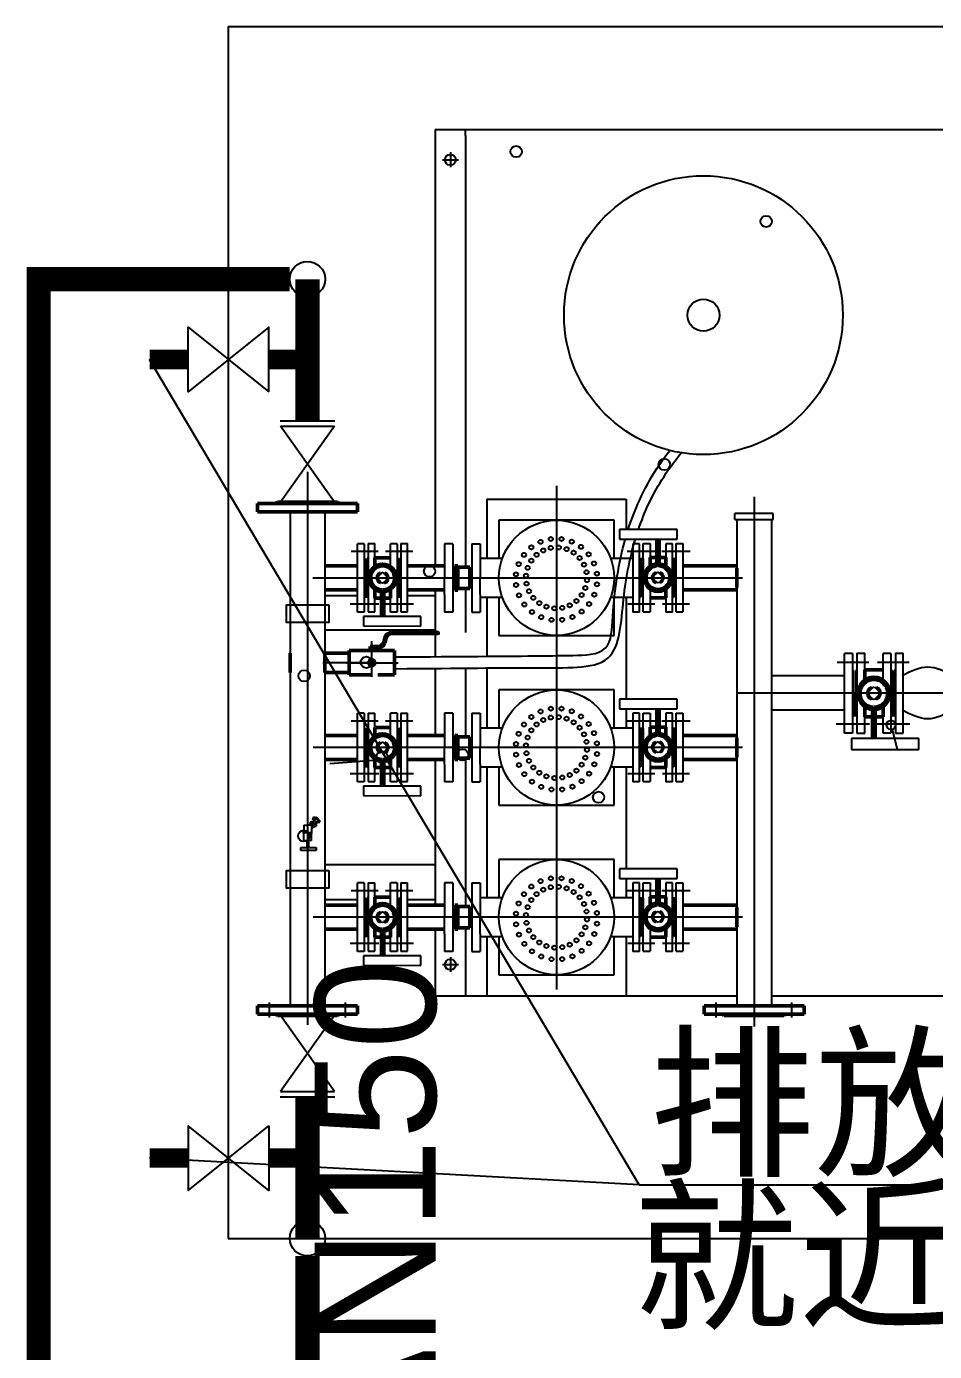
# Model space of a CAD drawing. Header units: millimetres. Extents: x 10779125 to 11142123, y -372083 to -144871.
# Drawn here: x 10968183 to 10970430, y -283609 to -280329 of the extents above; entities that cross this region are included whole.
import ezdxf

# ---------------------------------------------------------------- set-up
doc = ezdxf.new("R2010")
doc.units = ezdxf.units.MM
doc.header["$LTSCALE"] = 1000
doc.header["$MEASUREMENT"] = 0
for name, pattern in [('AM_ISO08W050', [18, 12, -1.5, 3, -1.5]), ('AM_ISO08W050x2', [9, 6, -0.75, 1.5, -0.75]), ('CENTER', [2.9, 2.5, -0.2, 0, -0.2]), ('DASHED', [0.35, 0.25, -0.1]), ('GEN7A', [7.5, 5, -1.25, 0, -1.25])]:
    doc.linetypes.add(name, pattern=pattern)
doc.layers.get('0').update_dxf_attribs({"color": 255, "linetype": 'CONTINUOUS'})
for name, color, linetype in [('-标高', 4, 'CONTINUOUS'), ('5', 1, 'CONTINUOUS'), ('7A', 4, 'GEN7A'), ('center', 1, 'CENTER'), ('RAHM3', 2, 'CONTINUOUS'), ('W_DIM', 4, 'CONTINUOUS')]:
    doc.layers.add(name, color=color, linetype=linetype)
for name, color, linetype, lineweight in [('AM_0', 7, 'CONTINUOUS', 50), ('AM_4', 3, 'CONTINUOUS', 25), ('AM_5', 3, 'CONTINUOUS', 25), ('AM_7', 4, 'AM_ISO08W050', 25)]:
    doc.layers.add(name, color=color, linetype=linetype, lineweight=lineweight)
doc.styles.add('C3', font='txt_____.ttf', dxfattribs={"width": 0.75, "bigfont": 'HZTXT'})
doc.styles.get("Standard").update_dxf_attribs({"font": 'symbol.ttf'})

# ---------------------------------------------------------------- blocks, each defined once
blk = doc.blocks.new('sdg')
for p, q in [((588866.8, 265292.1), (588866.8, 268292.1)), ((591866.8, 265292.1), (591866.8, 268292.1)), ((589121.8, 266306.9), (589121.8, 268204.4)), ((591266.8, 266636.1), (591266.8, 268204.4)), ((590656.8, 267000.6), (590629.1, 267000.6)), ((590629.1, 267000.6), (590629.1, 266834.4)), ((590656.8, 266834.4), (590656.8, 267000.6)), ((590615.8, 266962.3), (590417.8, 266962.3)), ((590417.8, 266942.9), (590417.8, 266962.3)), ((590417.8, 266942.9), (590615.8, 266942.9)), ((590458.7, 266942.9), (590461.4, 266940.1)), ((590461.4, 266940.1), (590572.2, 266940.1)), ((590575, 266942.9), (590572.2, 266940.1)), ((590572.2, 266934.8), (590572.2, 266940.1)), ((590615.8, 266942.9), (590615.8, 266962.3)), ((590418.6, 266932.1), (590616.6, 266932.1)), ((590418.6, 266932.1), (590418.6, 266912.7)), ((590485, 266912.7), (590418.6, 266912.7)), ((590459.5, 266932.1), (590462.2, 266934.8)), ((590462.2, 266934.8), (590568.1, 266934.8)), ((590517.6, 266934.8), (590573, 266934.8)), ((590616.6, 266912.7), (590550.3, 266912.7)), ((590575.8, 266932.1), (590573, 266934.8)), ((590616.6, 266932.1), (590616.6, 266912.7)), ((590485, 266867), (590417.8, 266867)), ((590417.8, 266847.6), (590417.8, 266867)), ((590417.8, 266847.6), (590615.8, 266847.6)), ((590458.7, 266847.6), (590461.4, 266844.8)), ((590461.4, 266844.8), (590572.2, 266844.8)), ((590485, 266867), (590462.2, 266867)), ((590485, 266867), (590462.2, 266867)), ((590485, 266867), (590467.2, 266867)), ((590485, 266867), (590467.2, 266867)), ((590485, 266867), (590467.2, 266867)), ((590550.3, 266867), (590573, 266867)), ((590550.3, 266867), (590568.1, 266867)), ((590550.3, 266867), (590573, 266867)), ((590615.8, 266867), (590550.3, 266867)), ((590575, 266847.6), (590572.2, 266844.8)), ((590572.2, 266839.6), (590572.2, 266844.8)), ((590615.8, 266847.6), (590615.8, 266867)), ((590418.6, 266836.8), (590616.6, 266836.8)), ((590418.6, 266836.8), (590418.6, 266817.4)), ((590616.6, 266817.4), (590418.6, 266817.4)), ((590459.5, 266836.8), (590462.2, 266839.6)), ((590462.2, 266839.6), (590568.1, 266839.6)), ((590474.1, 266817.4), (590474.1, 266636.1)), ((590517.6, 266839.6), (590573, 266839.6)), ((590559.6, 266817.4), (590559.6, 266636.1)), ((590575.8, 266836.8), (590573, 266839.6)), ((590616.6, 266836.8), (590616.6, 266817.4)), ((590629.1, 266834.4), (590656.8, 266834.4)), ((590087.1, 266640.9), (590072.1, 266640.9)), ((590072.1, 266640.9), (590072.1, 266545.8)), ((590087.1, 266545.8), (590087.1, 266640.9)), ((590087.1, 266636.1), (591290.9, 266636.1)), ((590087.1, 266545.8), (590072.1, 266545.8)), ((590087.1, 266550.6), (591290.9, 266550.6)), ((591266.8, 265804.4), (591266.8, 266550.6)), ((590146.4, 266417.3), (590315.9, 266417.3)), ((590146.4, 266400.7), (590146.4, 266417.3)), ((590315.9, 266400.7), (590315.9, 266417.3)), ((590566.4, 266417.3), (590735.9, 266417.3)), ((590566.4, 266400.7), (590566.4, 266417.3)), ((590735.9, 266400.7), (590735.9, 266417.3)), ((590986.4, 266417.3), (591155.9, 266417.3)), ((590986.4, 266400.7), (590986.4, 266417.3)), ((591155.9, 266400.7), (591155.9, 266417.3)), ((590135.7, 266402.8), (590112, 266402.8)), ((590112, 266402.8), (590112, 266260.6)), ((590135.7, 266260.6), (590135.7, 266402.8)), ((590315.9, 266400.7), (590146.4, 266400.7)), ((590316.6, 266391.5), (590147.1, 266391.5)), ((590147.1, 266391.5), (590147.1, 266374.9)), ((590181.3, 266400.7), (590183.7, 266398.4)), ((590182, 266391.5), (590184.4, 266393.9)), ((590231.1, 266398.4), (590183.7, 266398.4)), ((590184.4, 266398.4), (590184.4, 266393.9)), ((590279.2, 266393.9), (590184.4, 266393.9)), ((590278.5, 266398.4), (590187.9, 266398.4)), ((590280.9, 266400.7), (590278.5, 266398.4)), ((590281.6, 266391.5), (590279.2, 266393.9)), ((590316.6, 266391.5), (590316.6, 266374.9)), ((590555.7, 266402.8), (590532, 266402.8)), ((590532, 266402.8), (590532, 266260.6)), ((590555.7, 266260.6), (590555.7, 266402.8)), ((590735.9, 266400.7), (590566.4, 266400.7)), ((590736.6, 266391.5), (590567.1, 266391.5)), ((590567.1, 266391.5), (590567.1, 266374.9)), ((590601.3, 266400.7), (590603.7, 266398.4)), ((590602, 266391.5), (590604.4, 266393.9)), ((590651.1, 266398.4), (590603.7, 266398.4)), ((590604.4, 266398.4), (590604.4, 266393.9)), ((590699.2, 266393.9), (590604.4, 266393.9)), ((590698.5, 266398.4), (590607.9, 266398.4)), ((590700.9, 266400.7), (590698.5, 266398.4)), ((590701.6, 266391.5), (590699.2, 266393.9)), ((590736.6, 266391.5), (590736.6, 266374.9)), ((590975.7, 266402.8), (590952, 266402.8)), ((590952, 266402.8), (590952, 266260.6)), ((590975.7, 266260.6), (590975.7, 266402.8)), ((591155.9, 266400.7), (590986.4, 266400.7)), ((591156.6, 266391.5), (590987.1, 266391.5)), ((590987.1, 266391.5), (590987.1, 266374.9)), ((591021.3, 266400.7), (591023.7, 266398.4)), ((591022, 266391.5), (591024.4, 266393.9)), ((591071.1, 266398.4), (591023.7, 266398.4)), ((591024.4, 266398.4), (591024.4, 266393.9)), ((591119.2, 266393.9), (591024.4, 266393.9)), ((591118.5, 266398.4), (591027.9, 266398.4)), ((591120.9, 266400.7), (591118.5, 266398.4)), ((591121.6, 266391.5), (591119.2, 266393.9)), ((591156.6, 266391.5), (591156.6, 266374.9)), ((590147.1, 266374.9), (590203.2, 266374.9)), ((590203.2, 266374.9), (590183.7, 266374.9)), ((590203.2, 266374.9), (590183.7, 266374.9)), ((590203.2, 266374.9), (590187.9, 266374.9)), ((590259.1, 266374.9), (590278.5, 266374.9)), ((590259.1, 266374.9), (590274.3, 266374.9)), ((590259.1, 266374.9), (590278.5, 266374.9)), ((590259.1, 266374.9), (590274.3, 266374.9)), ((590259.1, 266374.9), (590274.3, 266374.9)), ((590259.1, 266374.9), (590316.6, 266374.9)), ((590567.1, 266374.9), (590623.2, 266374.9)), ((590623.2, 266374.9), (590603.7, 266374.9)), ((590623.2, 266374.9), (590603.7, 266374.9)), ((590623.2, 266374.9), (590607.9, 266374.9)), ((590679.1, 266374.9), (590698.5, 266374.9)), ((590679.1, 266374.9), (590694.3, 266374.9)), ((590679.1, 266374.9), (590698.5, 266374.9)), ((590679.1, 266374.9), (590694.3, 266374.9)), ((590679.1, 266374.9), (590694.3, 266374.9)), ((590679.1, 266374.9), (590736.6, 266374.9)), ((590987.1, 266374.9), (591043.2, 266374.9)), ((591043.2, 266374.9), (591023.7, 266374.9)), ((591043.2, 266374.9), (591023.7, 266374.9)), ((591043.2, 266374.9), (591027.9, 266374.9)), ((591099.1, 266374.9), (591118.5, 266374.9)), ((591099.1, 266374.9), (591114.3, 266374.9)), ((591099.1, 266374.9), (591118.5, 266374.9)), ((591099.1, 266374.9), (591114.3, 266374.9)), ((591099.1, 266374.9), (591114.3, 266374.9)), ((591099.1, 266374.9), (591156.6, 266374.9)), ((590146.4, 266335.8), (590203.2, 266335.8)), ((590146.4, 266319.2), (590146.4, 266335.8)), ((590315.9, 266319.2), (590146.4, 266319.2)), ((590181.3, 266319.2), (590183.7, 266316.8)), ((590231.1, 266316.8), (590183.7, 266316.8)), ((590184.4, 266316.8), (590184.4, 266312.3)), ((590278.5, 266316.8), (590187.9, 266316.8)), ((590259.1, 266335.8), (590315.9, 266335.8)), ((590280.9, 266319.2), (590278.5, 266316.8)), ((590315.9, 266319.2), (590315.9, 266335.8)), ((590566.4, 266335.8), (590623.2, 266335.8)), ((590566.4, 266319.2), (590566.4, 266335.8)), ((590735.9, 266319.2), (590566.4, 266319.2)), ((590601.3, 266319.2), (590603.7, 266316.8)), ((590651.1, 266316.8), (590603.7, 266316.8)), ((590604.4, 266316.8), (590604.4, 266312.3)), ((590698.5, 266316.8), (590607.9, 266316.8)), ((590679.1, 266335.8), (590735.9, 266335.8)), ((590700.9, 266319.2), (590698.5, 266316.8)), ((590735.9, 266319.2), (590735.9, 266335.8)), ((590986.4, 266335.8), (591043.2, 266335.8)), ((590986.4, 266319.2), (590986.4, 266335.8)), ((591155.9, 266319.2), (590986.4, 266319.2)), ((591021.3, 266319.2), (591023.7, 266316.8)), ((591071.1, 266316.8), (591023.7, 266316.8)), ((591024.4, 266316.8), (591024.4, 266312.3)), ((591118.5, 266316.8), (591027.9, 266316.8)), ((591099.1, 266335.8), (591155.9, 266335.8)), ((591120.9, 266319.2), (591118.5, 266316.8)), ((591155.9, 266319.2), (591155.9, 266335.8)), ((589121.8, 265804.4), (589121.8, 266306.9)), ((590316.6, 266309.9), (590147.1, 266309.9)), ((590147.1, 266309.9), (590147.1, 266293.4)), ((590147.1, 266293.4), (590316.6, 266293.4)), ((590182, 266309.9), (590184.4, 266312.3)), ((590279.2, 266312.3), (590184.4, 266312.3)), ((590281.6, 266309.9), (590279.2, 266312.3)), ((590316.6, 266309.9), (590316.6, 266293.4)), ((590736.6, 266309.9), (590567.1, 266309.9)), ((590567.1, 266309.9), (590567.1, 266293.4)), ((590567.1, 266293.4), (590736.6, 266293.4)), ((590602, 266309.9), (590604.4, 266312.3)), ((590699.2, 266312.3), (590604.4, 266312.3)), ((590701.6, 266309.9), (590699.2, 266312.3)), ((590736.6, 266309.9), (590736.6, 266293.4)), ((591156.6, 266309.9), (590987.1, 266309.9)), ((590987.1, 266309.9), (590987.1, 266293.4)), ((590987.1, 266293.4), (591156.6, 266293.4)), ((591022, 266309.9), (591024.4, 266312.3)), ((591119.2, 266312.3), (591024.4, 266312.3)), ((591121.6, 266309.9), (591119.2, 266312.3)), ((591156.6, 266309.9), (591156.6, 266293.4)), ((590036.8, 265932.2), (590036.8, 266276.5)), ((590036.8, 266276.5), (590112, 266276.5)), ((590112, 266260.6), (590135.7, 266260.6)), ((590279.8, 266276.5), (590532, 266276.5)), ((590532, 266260.6), (590555.7, 266260.6)), ((590555.7, 266276.5), (590603.8, 266276.5)), ((590699.8, 266276.5), (590952, 266276.5)), ((590952, 266260.6), (590975.7, 266260.6)), ((590975.7, 266276.5), (591023.8, 266276.5)), ((591119.8, 266276.5), (591266.8, 266276.5)), ((590036.8, 265932.2), (590183.8, 265932.2)), ((590279.8, 265932.2), (590426, 265932.2)), ((590454.9, 265932.2), (590603.8, 265932.2)), ((590699.8, 265932.2), (591023.8, 265932.2)), ((591119.8, 265932.2), (591266.8, 265932.2)), ((590147.1, 265894.4), (590147.1, 265915.4)), ((590147.1, 265915.4), (590190.6, 265915.4)), ((590147.1, 265894.4), (590316.6, 265894.4)), ((590190.6, 265915.4), (590231.8, 265915.4)), ((590273.1, 265915.4), (590231.8, 265915.4)), ((590273.1, 265915.4), (590316.6, 265915.4)), ((590316.6, 265894.4), (590316.6, 265915.4)), ((590567.1, 265894.4), (590567.1, 265915.4)), ((590567.1, 265915.4), (590610.6, 265915.4)), ((590567.1, 265894.4), (590736.6, 265894.4)), ((590610.6, 265915.4), (590651.8, 265915.4)), ((590693.1, 265915.4), (590651.8, 265915.4)), ((590693.1, 265915.4), (590736.6, 265915.4)), ((590736.6, 265894.4), (590736.6, 265915.4)), ((590987.1, 265915.4), (591030.6, 265915.4)), ((590987.1, 265894.4), (590987.1, 265915.4)), ((590987.1, 265894.4), (591156.6, 265894.4)), ((591030.6, 265915.4), (591071.8, 265915.4)), ((591113.1, 265915.4), (591071.8, 265915.4)), ((591113.1, 265915.4), (591156.6, 265915.4)), ((591156.6, 265894.4), (591156.6, 265915.4)), ((589136.8, 265879.4), (589121.8, 265879.4)), ((589136.8, 265879.4), (590205.6, 265879.4)), ((590258.1, 265879.4), (590366.8, 265879.4)), ((590455.5, 265879.4), (590625.6, 265879.4)), ((590678.1, 265879.4), (591045.6, 265879.4)), ((591098.1, 265879.4), (591266.8, 265879.4)), ((590147.1, 265847.9), (590147.1, 265826.9)), ((590147.1, 265847.9), (590316.6, 265847.9)), ((590147.1, 265826.9), (590190.6, 265826.9)), ((590190.6, 265826.9), (590231.8, 265826.9)), ((590273.1, 265826.9), (590231.8, 265826.9)), ((590273.1, 265826.9), (590316.6, 265826.9)), ((590316.6, 265847.9), (590316.6, 265826.9)), ((590567.1, 265847.9), (590567.1, 265826.9)), ((590567.1, 265847.9), (590736.6, 265847.9)), ((590567.1, 265826.9), (590610.6, 265826.9)), ((590610.6, 265826.9), (590651.8, 265826.9)), ((590693.1, 265826.9), (590651.8, 265826.9)), ((590693.1, 265826.9), (590736.6, 265826.9)), ((590736.6, 265847.9), (590736.6, 265826.9)), ((590987.1, 265847.9), (590987.1, 265826.9)), ((590987.1, 265847.9), (591156.6, 265847.9)), ((590987.1, 265826.9), (591030.6, 265826.9)), ((591030.6, 265826.9), (591071.8, 265826.9)), ((591113.1, 265826.9), (591071.8, 265826.9)), ((591113.1, 265826.9), (591156.6, 265826.9)), ((591156.6, 265847.9), (591156.6, 265826.9)), ((589121.8, 265804.4), (590202.3, 265804.4)), ((590261.3, 265804.4), (590366.8, 265804.4)), ((590369.8, 265804.4), (590426.8, 265804.4)), ((590455.9, 265804.4), (590622.3, 265804.4)), ((590681.3, 265804.4), (591042.3, 265804.4)), ((591101.3, 265804.4), (591266.8, 265804.4)), ((590351, 265768.8), (590327.2, 265768.8)), ((590327.2, 265768.8), (590327.2, 265626.6)), ((590350.9, 265626.6), (590351, 265768.8)), ((590771, 265768.8), (590747.2, 265768.8)), ((590747.2, 265768.8), (590747.2, 265626.6)), ((590770.9, 265626.6), (590771, 265768.8)), ((591191, 265768.8), (591167.2, 265768.8)), ((591167.2, 265768.8), (591167.2, 265626.6)), ((591190.9, 265626.6), (591191, 265768.8)), ((590315.9, 265736), (590146.4, 265736)), ((590146.4, 265719.4), (590146.4, 265736)), ((590315.9, 265719.4), (590315.9, 265736)), ((590735.9, 265736), (590566.4, 265736)), ((590566.4, 265719.4), (590566.4, 265736)), ((590735.9, 265719.4), (590735.9, 265736)), ((591155.9, 265736), (590986.4, 265736)), ((590986.4, 265719.4), (590986.4, 265736)), ((591155.9, 265719.4), (591155.9, 265736)), ((590146.4, 265719.4), (590315.9, 265719.4)), ((590147.1, 265710.2), (590316.6, 265710.2)), ((590147.1, 265710.2), (590147.1, 265693.6)), ((590203.9, 265693.6), (590147.1, 265693.6)), ((590181.3, 265719.4), (590183.7, 265717)), ((590182, 265710.2), (590184.4, 265712.5)), ((590183.7, 265717), (590278.5, 265717)), ((590184.4, 265712.5), (590275, 265712.5)), ((590231.8, 265712.5), (590279.2, 265712.5)), ((590316.6, 265693.6), (590259.8, 265693.6)), ((590280.9, 265719.4), (590278.5, 265717)), ((590278.5, 265712.5), (590278.5, 265717)), ((590281.6, 265710.2), (590279.2, 265712.5)), ((590316.6, 265710.2), (590316.6, 265693.6)), ((590566.4, 265719.4), (590735.9, 265719.4)), ((590567.1, 265710.2), (590736.6, 265710.2)), ((590567.1, 265710.2), (590567.1, 265693.6)), ((590623.9, 265693.6), (590567.1, 265693.6)), ((590601.3, 265719.4), (590603.7, 265717)), ((590602, 265710.2), (590604.4, 265712.5)), ((590603.7, 265717), (590698.5, 265717)), ((590604.4, 265712.5), (590695, 265712.5)), ((590651.8, 265712.5), (590699.2, 265712.5)), ((590736.6, 265693.6), (590679.8, 265693.6)), ((590700.9, 265719.4), (590698.5, 265717)), ((590698.5, 265712.5), (590698.5, 265717)), ((590701.6, 265710.2), (590699.2, 265712.5)), ((590736.6, 265710.2), (590736.6, 265693.6)), ((590986.4, 265719.4), (591155.9, 265719.4)), ((590987.1, 265710.2), (591156.6, 265710.2)), ((590987.1, 265710.2), (590987.1, 265693.6)), ((591043.9, 265693.6), (590987.1, 265693.6)), ((591021.3, 265719.4), (591023.7, 265717)), ((591022, 265710.2), (591024.4, 265712.5)), ((591023.7, 265717), (591118.5, 265717)), ((591024.4, 265712.5), (591115, 265712.5)), ((591071.8, 265712.5), (591119.2, 265712.5)), ((591156.6, 265693.6), (591099.8, 265693.6)), ((591120.9, 265719.4), (591118.5, 265717)), ((591118.5, 265712.5), (591118.5, 265717)), ((591121.6, 265710.2), (591119.2, 265712.5)), ((591156.6, 265710.2), (591156.6, 265693.6)), ((590203.9, 265654.5), (590146.4, 265654.5)), ((590146.4, 265637.9), (590146.4, 265654.5)), ((590146.4, 265637.9), (590315.9, 265637.9)), ((590147.1, 265628.6), (590316.6, 265628.6)), ((590147.1, 265628.6), (590147.1, 265612)), ((590181.3, 265637.9), (590183.7, 265635.5)), ((590182, 265628.6), (590184.4, 265631)), ((590183.7, 265635.5), (590278.5, 265635.5)), ((590203.9, 265654.5), (590184.4, 265654.5)), ((590203.9, 265654.5), (590184.4, 265654.5)), ((590184.4, 265631), (590275, 265631)), ((590203.9, 265654.5), (590188.6, 265654.5)), ((590203.9, 265654.5), (590188.6, 265654.5)), ((590203.9, 265654.5), (590188.6, 265654.5)), ((590231.8, 265631), (590279.2, 265631)), ((590259.8, 265654.5), (590279.2, 265654.5)), ((590259.8, 265654.5), (590275, 265654.5)), ((590259.8, 265654.5), (590279.2, 265654.5)), ((590315.9, 265654.5), (590259.8, 265654.5)), ((590280.9, 265637.9), (590278.5, 265635.5)), ((590278.5, 265631), (590278.5, 265635.5)), ((590281.6, 265628.6), (590279.2, 265631)), ((590315.9, 265637.9), (590315.9, 265654.5)), ((590316.6, 265628.6), (590316.6, 265612)), ((590623.9, 265654.5), (590566.4, 265654.5)), ((590566.4, 265637.9), (590566.4, 265654.5)), ((590566.4, 265637.9), (590735.9, 265637.9)), ((590567.1, 265628.6), (590736.6, 265628.6)), ((590567.1, 265628.6), (590567.1, 265612)), ((590601.3, 265637.9), (590603.7, 265635.5)), ((590602, 265628.6), (590604.4, 265631)), ((590603.7, 265635.5), (590698.5, 265635.5)), ((590623.9, 265654.5), (590604.4, 265654.5)), ((590623.9, 265654.5), (590604.4, 265654.5)), ((590604.4, 265631), (590695, 265631)), ((590623.9, 265654.5), (590608.6, 265654.5)), ((590623.9, 265654.5), (590608.6, 265654.5)), ((590623.9, 265654.5), (590608.6, 265654.5)), ((590651.8, 265631), (590699.2, 265631)), ((590679.8, 265654.5), (590699.2, 265654.5)), ((590679.8, 265654.5), (590695, 265654.5)), ((590679.8, 265654.5), (590699.2, 265654.5)), ((590735.9, 265654.5), (590679.8, 265654.5)), ((590700.9, 265637.9), (590698.5, 265635.5)), ((590698.5, 265631), (590698.5, 265635.5)), ((590701.6, 265628.6), (590699.2, 265631)), ((590735.9, 265637.9), (590735.9, 265654.5)), ((590736.6, 265628.6), (590736.6, 265612)), ((591043.9, 265654.5), (590986.4, 265654.5)), ((590986.4, 265637.9), (590986.4, 265654.5)), ((590986.4, 265637.9), (591155.9, 265637.9)), ((590987.1, 265628.6), (591156.6, 265628.6)), ((590987.1, 265628.6), (590987.1, 265612)), ((591021.3, 265637.9), (591023.7, 265635.5)), ((591022, 265628.6), (591024.4, 265631)), ((591023.7, 265635.5), (591118.5, 265635.5)), ((591043.9, 265654.5), (591024.4, 265654.5)), ((591043.9, 265654.5), (591024.4, 265654.5)), ((591024.4, 265631), (591115, 265631)), ((591043.9, 265654.5), (591028.6, 265654.5)), ((591043.9, 265654.5), (591028.6, 265654.5)), ((591043.9, 265654.5), (591028.6, 265654.5)), ((591071.8, 265631), (591119.2, 265631)), ((591099.8, 265654.5), (591119.2, 265654.5)), ((591099.8, 265654.5), (591115, 265654.5)), ((591099.8, 265654.5), (591119.2, 265654.5)), ((591155.9, 265654.5), (591099.8, 265654.5)), ((591120.9, 265637.9), (591118.5, 265635.5)), ((591118.5, 265631), (591118.5, 265635.5)), ((591121.6, 265628.6), (591119.2, 265631)), ((591155.9, 265637.9), (591155.9, 265654.5)), ((591156.6, 265628.6), (591156.6, 265612)), ((590316.6, 265612), (590147.1, 265612)), ((590327.2, 265626.6), (590350.9, 265626.6)), ((590736.6, 265612), (590567.1, 265612)), ((590747.2, 265626.6), (590770.9, 265626.6)), ((591156.6, 265612), (590987.1, 265612)), ((591167.2, 265626.6), (591190.9, 265626.6)), ((590417.8, 265589.5), (590417.9, 265591)), ((590417.8, 265589.5), (590441.8, 265589.5)), ((590465.8, 265589.5), (590441.8, 265589.5)), ((590465.8, 265589.5), (590463.6, 265589.5)), ((590465.8, 265589.5), (590465.8, 265591)), ((590068.3, 265531), (591290.9, 265531)), ((590068.3, 265445.5), (591290.9, 265445.5)), ((588866.8, 265292.1), (591866.8, 265292.1))]:
    blk.add_line(p, q)
at = {"color": 0}
for p, q in [((590183.8, 266293.4), (590183.8, 266238.5)), ((590279.8, 266238.5), (590279.8, 266293.4)), ((590603.8, 266293.4), (590603.8, 266238.5)), ((590699.8, 266238.5), (590699.8, 266293.4)), ((591023.8, 266293.4), (591023.8, 266238.5)), ((591119.8, 266238.5), (591119.8, 266293.4)), ((590089.3, 266246.9), (590089.3, 265961.9)), ((590183.8, 266246.9), (590089.3, 266246.9)), ((590374.3, 266246.9), (590279.8, 266246.9)), ((590374.3, 265961.9), (590374.3, 266246.9)), ((590509.3, 266246.9), (590509.3, 265961.9)), ((590603.8, 266246.9), (590509.3, 266246.9)), ((590794.3, 266246.9), (590699.8, 266246.9)), ((590794.3, 265961.9), (590794.3, 266246.9)), ((591023.8, 266246.9), (590929.3, 266246.9)), ((590929.3, 266246.9), (590929.3, 265961.9)), ((591214.3, 266246.9), (591119.8, 266246.9)), ((591214.3, 265961.9), (591214.3, 266246.9)), ((590089.3, 265961.9), (590183.8, 265961.9)), ((590183.8, 265970.2), (590183.8, 265915.4)), ((590279.8, 265915.4), (590279.8, 265970.2)), ((590279.8, 265961.9), (590374.3, 265961.9)), ((590509.3, 265961.9), (590603.8, 265961.9)), ((590603.8, 265970.2), (590603.8, 265915.4)), ((590699.8, 265915.4), (590699.8, 265970.2)), ((590699.8, 265961.9), (590794.3, 265961.9)), ((590929.3, 265961.9), (591023.8, 265961.9)), ((591023.8, 265970.2), (591023.8, 265915.4)), ((591119.8, 265915.4), (591119.8, 265970.2)), ((591119.8, 265961.9), (591214.3, 265961.9))]:
    blk.add_line(p, q, dxfattribs=at)
at = {"color": 2}
for p, q in [((590275.8, 265736), (590275.8, 265804.4)), ((590361.3, 265804.4), (590361.3, 265531)), ((590942.4, 265804.4), (590942.4, 265531)), ((591027.8, 265736), (591027.8, 265804.4)), ((590275.8, 265531), (590275.8, 265612)), ((591027.8, 265531), (591027.8, 265612))]:
    blk.add_line(p, q, dxfattribs=at)
for points in [[(590298.5, 265540.6), (590342.2, 265540.6), (590342.2, 265436), (590298.5, 265436)], [(590956.4, 265540.6), (591000.1, 265540.6), (591000.1, 265436), (590956.4, 265436)]]:
    blk.add_lwpolyline(points, close=True)
for centre, radius in [((590517.6, 266889.8), 15.3), ((589581.4, 266467.9), 345), ((589581.4, 266467.9), 39.6), ((590231.1, 266355.3), 13.1), ((590651.1, 266355.3), 13.1), ((591071.1, 266355.3), 13.1), ((589196.8, 265841.9), 13.5), ((591189, 265841.9), 13.5), ((590231.8, 265674), 13.1), ((590651.8, 265674), 13.1), ((591071.8, 265674), 13.1)]:
    blk.add_circle(centre, radius)
at = {"color": 0}
for centre in [(590231.8, 266104.4), (590651.8, 266104.4), (591071.8, 266104.4)]:
    blk.add_circle(centre, 142.5, dxfattribs=at)
for points in [[(590474.1, 267085.9), (590452.8, 267023), (590474.1, 266960.1)], [(590559.6, 267085.9), (590580.8, 267023), (590559.6, 266960.1)]]:
    blk.add_spline(points, degree=3)
for points, knots in [([(590112, 266281.7), (590053.9, 266300.3), (589987.8, 266332), (589927.7, 266375.8), (589916.2, 266384.7)], [484.842912, 484.842912, 484.842912, 484.842912, 608.200551, 638.057586, 638.057586, 638.057586, 638.057586]), ([(590112, 266307.1), (590068.2, 266322), (590003.2, 266352.5), (589943.7, 266395.5), (589922, 266413)], [509.535339, 509.535339, 509.535339, 509.535339, 603.944368, 660.753789, 660.753789, 660.753789, 660.753789]), ([(590456.7, 265703.5), (590455.4, 265876.5), (590453.7, 265996.4), (590455, 266137.6), (590444.5, 266260), (590287.7, 266265.8), (590184.5, 266285), (590135.7, 266299.6)], [0, 0, 0, 0, 173.823008, 237.397844, 292.049774, 390.238826, 492.714438, 492.714438, 492.714438, 492.714438]), ([(590427.3, 265703.5), (590426.5, 265877.1), (590425.5, 265997.9), (590424, 266135.8), (590421.9, 266240.6), (590286.3, 266243.7), (590194.5, 266258), (590135.7, 266274.6)], [0, 0, 0, 0, 173.823008, 237.397844, 292.049774, 345.85924, 468.232101, 468.232101, 468.232101, 468.232101])]:
    blk.add_open_spline(points, degree=3, knots=knots)
at = {"layer": '5', "color": 0, "linetype": 'DASHED', "ltscale": 5}
for p, q in [((590833.8, 265519.4), (590823, 265504)), ((590828.6, 265500.1), (590823, 265504)), ((590829.4, 265516.3), (590824.4, 265509.2)), ((590825.3, 265507.4), (590824.4, 265509.2)), ((590831.8, 265504.7), (590826.2, 265508.6)), ((590839.4, 265515.5), (590828.6, 265500.1)), ((590831.4, 265516.1), (590829.4, 265516.3)), ((590830.6, 265514.9), (590830.6, 265514.8)), ((590830.6, 265514.9), (590836.2, 265510.9)), ((590836.2, 265501.5), (590831.8, 265504.7)), ((590836.5, 265501.8), (590832, 265505)), ((590843.2, 265511.4), (590833.7, 265497.9)), ((590839.3, 265494), (590833.7, 265497.9)), ((590833.8, 265519.4), (590839.4, 265515.5)), ((590835.9, 265510.6), (590840.4, 265507.5)), ((590836.2, 265510.9), (590840.6, 265507.8)), ((590842.5, 265498.6), (590836.9, 265502.5)), ((590848.7, 265507.5), (590839.3, 265494)), ((590840, 265506.9), (590845.6, 265503)), ((590844, 265496.1), (590841.8, 265497.6)), ((590843.2, 265511.4), (590848.7, 265507.5)), ((590844, 265497.9), (590844, 265488.5)), ((590844, 265497.9), (590862.8, 265497.9)), ((590846.2, 265503.9), (590854.7, 265497.9)), ((590881.7, 265497.9), (590862.8, 265497.9)), ((590881.7, 265497.9), (590881.7, 265488.5)), ((590899.3, 265509.9), (590907, 265509.9)), ((590899.3, 265490.7), (590899.3, 265509.9)), ((590907, 265509.9), (590907, 265471.5)), ((590844, 265479.1), (590844, 265488.5)), ((590844, 265479.1), (590862.8, 265479.1)), ((590881.7, 265479.1), (590862.8, 265479.1)), ((590881.7, 265490.7), (590899.3, 265490.7)), ((590881.7, 265479.1), (590881.7, 265488.5)), ((590899.3, 265486.9), (590881.7, 265486.9)), ((590899.3, 265490.7), (590899.3, 265486.9)), ((590899.3, 265490.7), (590899.3, 265490.7)), ((590899.3, 265471.5), (590899.3, 265486.9)), ((590907, 265471.5), (590899.3, 265471.5))]:
    blk.add_line(p, q, dxfattribs=at)
at = {"layer": '7A', "ltscale": 2}
blk.add_line((590441.8, 265635.4), (590441.8, 265525.8), dxfattribs=at)
at = {"layer": '7A', "ltscale": 3}
blk.add_line((590863.3, 265500.5), (590863.3, 265476.1), dxfattribs=at)
at = {"layer": 'AM_0'}
for p, q in [((590459.4, 266912.7), (590459.4, 266895.9)), ((590572.2, 266934.8), (590517.6, 266934.8)), ((590530.8, 266921.7), (590532.9, 266926.7)), ((590535.7, 266919.3), (590538.5, 266923.8)), ((590540.1, 266916.1), (590543.5, 266920.1)), ((590543.9, 266912.3), (590547.9, 266915.7)), ((590551.5, 266910.9), (590546.9, 266908.1)), ((590575.8, 266912.7), (590550.3, 266912.7)), ((590575.8, 266912.7), (590575.8, 266893.3)), ((590459.4, 266895.9), (590459.4, 266867)), ((590549.5, 266903.1), (590554.4, 266905.1)), ((590551.2, 266897.9), (590556.4, 266899.1)), ((590551.2, 266881.8), (590556.4, 266880.5)), ((590552.1, 266892.6), (590557.4, 266893)), ((590552.1, 266887.1), (590557.4, 266886.7)), ((590555.3, 266889.8), (590555.3, 266891.7)), ((590629.1, 266893.3), (590557.3, 266893.3)), ((590629.1, 266886.4), (590557.3, 266886.4)), ((590575.8, 266886.4), (590575.8, 266867)), ((590459.4, 266867), (590485, 266867)), ((590459.4, 266867), (590485, 266867)), ((590459.4, 266867), (590485, 266867)), ((590463.1, 266867), (590485, 266867)), ((590575.8, 266867), (590550.3, 266867)), ((590575.8, 266867), (590550.3, 266867)), ((590572.2, 266867), (590550.3, 266867)), ((590572.2, 266839.6), (590517.6, 266839.6)), ((591311.9, 266717.1), (591290.9, 266717.1)), ((591290.9, 266717.1), (591290.9, 266593.4)), ((591311.9, 266717.1), (591311.9, 266593.4)), ((591311.9, 266670.6), (591314.9, 266667.6)), ((591314.9, 266667.6), (591314.9, 266593.4)), ((591290.9, 266469.6), (591290.9, 266593.4)), ((591311.9, 266469.6), (591311.9, 266593.4)), ((591314.9, 266519.1), (591314.9, 266593.4)), ((590202.3, 266550.6), (590202.3, 266417.3)), ((590207.8, 266550.6), (590231.8, 266550.6)), ((590255.8, 266550.6), (590231.8, 266550.6)), ((590261.3, 266550.6), (590261.3, 266417.3)), ((590622.3, 266550.6), (590622.3, 266417.3)), ((590627.8, 266550.6), (590651.8, 266550.6)), ((590627.8, 266550.6), (590651.8, 266550.6)), ((590675.8, 266550.6), (590651.8, 266550.6)), ((590675.8, 266550.6), (590651.8, 266550.6)), ((590681.3, 266550.6), (590681.3, 266417.3)), ((591042.3, 266550.6), (591042.3, 266417.3)), ((591047.8, 266550.6), (591071.8, 266550.6)), ((591047.8, 266550.6), (591071.8, 266550.6)), ((591095.8, 266550.6), (591071.8, 266550.6)), ((591095.8, 266550.6), (591071.8, 266550.6)), ((591101.3, 266550.6), (591101.3, 266417.3)), ((591311.9, 266516.1), (591314.9, 266519.1)), ((591311.9, 266469.6), (591290.9, 266469.6)), ((590184.4, 266398.4), (590231.1, 266398.4)), ((590604.4, 266398.4), (590651.1, 266398.4)), ((591024.4, 266398.4), (591071.1, 266398.4)), ((590135.7, 266358.3), (590197.1, 266358.3)), ((590135.7, 266352.4), (590197.1, 266352.4)), ((590181.3, 266374.9), (590203.2, 266374.9)), ((590181.3, 266358.3), (590181.3, 266374.9)), ((590181.3, 266374.9), (590203.2, 266374.9)), ((590181.3, 266335.8), (590181.3, 266352.4)), ((590184.4, 266374.9), (590203.2, 266374.9)), ((590201.6, 266357.7), (590197.1, 266358)), ((590201.6, 266353), (590197.1, 266352.7)), ((590202.4, 266362.2), (590197.9, 266363.3)), ((590198.8, 266355.3), (590198.8, 266353.8)), ((590280.9, 266374.9), (590259.1, 266374.9)), ((590280.9, 266374.9), (590259.1, 266374.9)), ((590277.8, 266374.9), (590259.1, 266374.9)), ((590280.9, 266374.9), (590259.1, 266374.9)), ((590280.9, 266350.1), (590280.9, 266374.9)), ((590280.9, 266335.8), (590280.9, 266350.1)), ((590555.7, 266358.3), (590617.1, 266358.3)), ((590555.7, 266352.4), (590617.1, 266352.4)), ((590601.3, 266374.9), (590623.2, 266374.9)), ((590601.3, 266358.3), (590601.3, 266374.9)), ((590601.3, 266374.9), (590623.2, 266374.9)), ((590601.3, 266335.8), (590601.3, 266352.4)), ((590604.4, 266374.9), (590623.2, 266374.9)), ((590621.6, 266357.7), (590617.1, 266358)), ((590621.6, 266353), (590617.1, 266352.7)), ((590622.4, 266362.2), (590617.9, 266363.3)), ((590618.8, 266355.3), (590618.8, 266353.8)), ((590700.9, 266374.9), (590679.1, 266374.9)), ((590700.9, 266374.9), (590679.1, 266374.9)), ((590697.8, 266374.9), (590679.1, 266374.9)), ((590700.9, 266374.9), (590679.1, 266374.9)), ((590700.9, 266350.1), (590700.9, 266374.9)), ((590700.9, 266335.8), (590700.9, 266350.1)), ((590975.7, 266358.3), (591037.1, 266358.3)), ((590975.7, 266352.4), (591037.1, 266352.4)), ((591021.3, 266374.9), (591043.2, 266374.9)), ((591021.3, 266358.3), (591021.3, 266374.9)), ((591021.3, 266374.9), (591043.2, 266374.9)), ((591021.3, 266335.8), (591021.3, 266352.4)), ((591024.4, 266374.9), (591043.2, 266374.9)), ((591041.6, 266357.7), (591037.1, 266358)), ((591041.6, 266353), (591037.1, 266352.7)), ((591042.4, 266362.2), (591037.9, 266363.3)), ((591038.8, 266355.3), (591038.8, 266353.8)), ((591120.9, 266374.9), (591099.1, 266374.9)), ((591120.9, 266374.9), (591099.1, 266374.9)), ((591117.8, 266374.9), (591099.1, 266374.9)), ((591120.9, 266374.9), (591099.1, 266374.9)), ((591120.9, 266350.1), (591120.9, 266374.9)), ((591120.9, 266335.8), (591120.9, 266350.1)), ((590181.3, 266335.8), (590203.2, 266335.8)), ((590184.4, 266316.8), (590231.1, 266316.8)), ((590202.4, 266348.4), (590197.9, 266347.4)), ((590203.8, 266344), (590199.6, 266342.3)), ((590202.2, 266337.3), (590206, 266339.7)), ((590208.6, 266336.1), (590205.2, 266333.2)), ((590211.9, 266332.9), (590209, 266329.4)), ((590215.7, 266330.1), (590213.3, 266326.3)), ((590219.8, 266328), (590218.1, 266323.8)), ((590601.3, 266335.8), (590623.2, 266335.8)), ((590604.4, 266316.8), (590651.1, 266316.8)), ((590622.4, 266348.4), (590617.9, 266347.4)), ((590623.8, 266344), (590619.6, 266342.3)), ((590622.2, 266337.3), (590626, 266339.7)), ((590628.6, 266336.1), (590625.2, 266333.2)), ((590631.9, 266332.9), (590629, 266329.4)), ((590635.7, 266330.1), (590633.3, 266326.3)), ((590639.8, 266328), (590638.1, 266323.8)), ((591021.3, 266335.8), (591043.2, 266335.8)), ((591024.4, 266316.8), (591071.1, 266316.8)), ((591042.4, 266348.4), (591037.9, 266347.4)), ((591043.8, 266344), (591039.6, 266342.3)), ((591042.2, 266337.3), (591046, 266339.7)), ((591048.6, 266336.1), (591045.2, 266333.2)), ((591051.9, 266332.9), (591049, 266329.4)), ((591055.7, 266330.1), (591053.3, 266326.3)), ((591059.8, 266328), (591058.1, 266323.8)), ((590205.6, 265889.9), (590231.8, 265889.9)), ((590205.6, 265859.9), (590205.6, 265889.9)), ((590258.1, 265889.9), (590231.8, 265889.9)), ((590258.1, 265859.9), (590258.1, 265889.9)), ((590625.6, 265889.9), (590651.8, 265889.9)), ((590625.6, 265859.9), (590625.6, 265889.9)), ((590678.1, 265889.9), (590651.8, 265889.9)), ((590678.1, 265859.9), (590678.1, 265889.9)), ((591045.6, 265859.9), (591045.6, 265889.9)), ((591045.6, 265889.9), (591071.8, 265889.9)), ((591098.1, 265889.9), (591071.8, 265889.9)), ((591098.1, 265859.9), (591098.1, 265889.9)), ((590201.8, 265852.4), (590201.8, 265859.9)), ((590201.8, 265859.9), (590231.8, 265859.9)), ((590261.8, 265859.9), (590231.8, 265859.9)), ((590261.8, 265852.4), (590261.8, 265859.9)), ((590621.8, 265852.4), (590621.8, 265859.9)), ((590621.8, 265859.9), (590651.8, 265859.9)), ((590681.8, 265859.9), (590651.8, 265859.9)), ((590681.8, 265852.4), (590681.8, 265859.9)), ((591041.8, 265859.9), (591071.8, 265859.9)), ((591041.8, 265852.4), (591041.8, 265859.9)), ((591101.8, 265859.9), (591071.8, 265859.9)), ((591101.8, 265852.4), (591101.8, 265859.9)), ((590201.8, 265852.4), (590231.8, 265852.4)), ((590202.3, 265826.9), (590202.3, 265736)), ((590261.8, 265852.4), (590231.8, 265852.4)), ((590261.3, 265826.9), (590261.3, 265736)), ((590621.8, 265852.4), (590651.8, 265852.4)), ((590622.3, 265826.9), (590622.3, 265736)), ((590681.8, 265852.4), (590651.8, 265852.4)), ((590681.3, 265826.9), (590681.3, 265736)), ((591041.8, 265852.4), (591071.8, 265852.4)), ((591042.3, 265826.9), (591042.3, 265736)), ((591101.8, 265852.4), (591071.8, 265852.4)), ((591101.3, 265826.9), (591101.3, 265736)), ((590366.8, 265697.2), (590366.8, 265810.8)), ((590369.8, 265697.2), (590369.8, 265810.8)), ((590182, 265693.6), (590182, 265679.2)), ((590278.5, 265712.5), (590231.8, 265712.5)), ((590243.1, 265701.3), (590244.9, 265705.5)), ((590247.3, 265699.2), (590249.6, 265703.1)), ((590251, 265696.5), (590254, 265699.9)), ((590254.3, 265693.2), (590257.8, 265696.2)), ((590281.6, 265693.6), (590259.8, 265693.6)), ((590281.6, 265693.6), (590281.6, 265677)), ((590411.8, 265591), (590411.8, 265703.5)), ((590471.8, 265703.5), (590411.8, 265703.5)), ((590471.8, 265662.3), (590471.8, 265703.5)), ((590602, 265693.6), (590602, 265679.2)), ((590698.5, 265712.5), (590651.8, 265712.5)), ((590663.1, 265701.3), (590664.9, 265705.5)), ((590667.3, 265699.2), (590669.6, 265703.1)), ((590671, 265696.5), (590674, 265699.9)), ((590674.3, 265693.2), (590677.8, 265696.2)), ((590701.6, 265693.6), (590679.8, 265693.6)), ((590701.6, 265693.6), (590701.6, 265677)), ((591022, 265693.6), (591022, 265679.2)), ((591118.5, 265712.5), (591071.8, 265712.5)), ((591083.1, 265701.3), (591084.9, 265705.5)), ((591087.3, 265699.2), (591089.6, 265703.1)), ((591091, 265696.5), (591094, 265699.9)), ((591094.3, 265693.2), (591097.8, 265696.2)), ((591121.6, 265693.6), (591099.8, 265693.6)), ((591121.6, 265693.6), (591121.6, 265677)), ((590182, 265679.2), (590182, 265654.5)), ((590260.8, 265692.1), (590256.9, 265689.6)), ((590259.1, 265685.3), (590263.3, 265687.1)), ((590260.6, 265680.9), (590265, 265682)), ((590260.6, 265667.1), (590265, 265666)), ((590261.3, 265676.3), (590265.8, 265676.7)), ((590261.3, 265671.7), (590265.8, 265671.3)), ((590264.1, 265674), (590264.1, 265675.6)), ((590327.2, 265677), (590265.8, 265677)), ((590327.2, 265671), (590265.8, 265671)), ((590281.6, 265671), (590281.6, 265654.5)), ((590380, 265679.8), (590390.3, 265677)), ((590380.8, 265682.7), (590393.3, 265679.3)), ((590401.3, 265643.5), (590401.3, 265662.5)), ((590404.3, 265643.5), (590404.3, 265664.8)), ((590602, 265679.2), (590602, 265654.5)), ((590680.8, 265692.1), (590676.9, 265689.6)), ((590679.1, 265685.3), (590683.3, 265687.1)), ((590680.6, 265680.9), (590685, 265682)), ((590680.6, 265667.1), (590685, 265666)), ((590681.3, 265676.3), (590685.8, 265676.7)), ((590681.3, 265671.7), (590685.8, 265671.3)), ((590684.1, 265674), (590684.1, 265675.6)), ((590747.2, 265677), (590685.8, 265677)), ((590747.2, 265671), (590685.8, 265671)), ((590701.6, 265671), (590701.6, 265654.5)), ((591022, 265679.2), (591022, 265654.5)), ((591100.8, 265692.1), (591096.9, 265689.6)), ((591099.1, 265685.3), (591103.3, 265687.1)), ((591100.6, 265680.9), (591105, 265682)), ((591100.6, 265667.1), (591105, 265666)), ((591101.3, 265676.3), (591105.8, 265676.7)), ((591101.3, 265671.7), (591105.8, 265671.3)), ((591104.1, 265674), (591104.1, 265675.6)), ((591167.2, 265677), (591105.8, 265677)), ((591167.2, 265671), (591105.8, 265671)), ((591121.6, 265671), (591121.6, 265654.5)), ((590182, 265654.5), (590203.9, 265654.5)), ((590182, 265654.5), (590203.9, 265654.5)), ((590182, 265654.5), (590203.9, 265654.5)), ((590185.1, 265654.5), (590203.9, 265654.5)), ((590278.5, 265631), (590231.8, 265631)), ((590281.6, 265654.5), (590259.8, 265654.5)), ((590281.6, 265654.5), (590259.8, 265654.5)), ((590278.5, 265654.5), (590259.8, 265654.5)), ((590411.8, 265643.5), (590401.3, 265643.5)), ((590411.8, 265651), (590404.3, 265651)), ((590471.8, 265591), (590471.8, 265647.3)), ((590602, 265654.5), (590623.9, 265654.5)), ((590602, 265654.5), (590623.9, 265654.5)), ((590602, 265654.5), (590623.9, 265654.5)), ((590605.1, 265654.5), (590623.9, 265654.5)), ((590698.5, 265631), (590651.8, 265631)), ((590701.6, 265654.5), (590679.8, 265654.5)), ((590701.6, 265654.5), (590679.8, 265654.5)), ((590698.5, 265654.5), (590679.8, 265654.5)), ((591022, 265654.5), (591043.9, 265654.5)), ((591022, 265654.5), (591043.9, 265654.5)), ((591022, 265654.5), (591043.9, 265654.5)), ((591025.1, 265654.5), (591043.9, 265654.5)), ((591118.5, 265631), (591071.8, 265631)), ((591121.6, 265654.5), (591099.8, 265654.5)), ((591121.6, 265654.5), (591099.8, 265654.5)), ((591118.5, 265654.5), (591099.8, 265654.5)), ((590047.3, 265612), (590047.3, 265488.3)), ((590047.3, 265612), (590068.3, 265612)), ((590047.3, 265612), (590047.3, 265488.3)), ((590047.3, 265612), (590068.3, 265612)), ((590068.3, 265612), (590068.3, 265488.3)), ((590068.3, 265612), (590068.3, 265488.3)), ((590202.3, 265612), (590202.3, 265531)), ((590261.3, 265612), (590261.3, 265531)), ((590622.3, 265612), (590622.3, 265531)), ((590681.3, 265612), (590681.3, 265531)), ((591042.3, 265612), (591042.3, 265531)), ((591101.3, 265612), (591101.3, 265531)), ((591311.9, 265612), (591290.9, 265612)), ((591290.9, 265612), (591290.9, 265488.3)), ((591311.9, 265612), (591311.9, 265488.3)), ((590047.3, 265565.5), (590044.3, 265562.5)), ((590047.3, 265565.5), (590044.3, 265562.5)), ((590044.3, 265562.5), (590044.3, 265488.3)), ((590044.3, 265562.5), (590044.3, 265488.3)), ((590471.8, 265591), (590411.8, 265591)), ((590417.8, 265531), (590417.8, 265589.5)), ((590465.8, 265531), (590465.8, 265589.5)), ((591311.9, 265565.5), (591314.9, 265562.5)), ((591314.9, 265562.5), (591314.9, 265488.3)), ((590417.8, 265531), (590441.8, 265531)), ((590465.8, 265531), (590441.8, 265531)), ((590044.3, 265414), (590044.3, 265488.3)), ((590044.3, 265414), (590044.3, 265488.3)), ((590047.3, 265364.5), (590047.3, 265488.3)), ((590047.3, 265364.5), (590047.3, 265488.3)), ((590068.3, 265364.5), (590068.3, 265488.3)), ((590068.3, 265364.5), (590068.3, 265488.3)), ((591290.9, 265364.5), (591290.9, 265488.3)), ((591311.9, 265364.5), (591311.9, 265488.3)), ((591314.9, 265414), (591314.9, 265488.3)), ((590417.8, 265445.5), (590441.8, 265445.5)), ((590465.8, 265445.5), (590441.8, 265445.5)), ((590047.3, 265411), (590044.3, 265414)), ((590047.3, 265411), (590044.3, 265414)), ((591311.9, 265411), (591314.9, 265414)), ((590047.3, 265364.5), (590068.3, 265364.5)), ((590047.3, 265364.5), (590068.3, 265364.5)), ((591311.9, 265364.5), (591290.9, 265364.5))]:
    blk.add_line(p, q, dxfattribs=at)
for centre, radius in [((590517.6, 266889.8), 39.8), ((590231.1, 266355.3), 34.1), ((590651.1, 266355.3), 34.1), ((591071.1, 266355.3), 34.1), ((590231.8, 265674), 34.1), ((590651.8, 265674), 34.1), ((591071.8, 265674), 34.1), ((590441.8, 265647.3), 7.5)]:
    blk.add_circle(centre, radius, dxfattribs=at)
for centre, radius, start, end in [((590517.6, 266889.8), 34.5, 3.011, 356.989), ((590517.6, 266889.8), 15.3, 18.4073, 159.5927), ((590517.6, 266889.8), 15.3, 200.4073, 341.5927), ((590231.1, 266355.3), 29.6, 183.011, 176.989), ((590651.1, 266355.3), 29.6, 183.011, 176.989), ((591071.1, 266355.3), 29.6, 183.011, 176.989), ((590231.1, 266355.3), 13.1, 20.4073, 161.5927), ((590231.1, 266355.3), 13.1, 198.4073, 339.5927), ((590651.1, 266355.3), 13.1, 20.4073, 161.5927), ((590651.1, 266355.3), 13.1, 198.4073, 339.5927), ((591071.1, 266355.3), 13.1, 20.4073, 161.5927), ((591071.1, 266355.3), 13.1, 198.4073, 339.5927), ((590368.3, 265810.8), 1.5, 0, 180), ((590231.8, 265674), 29.6, 3.011, 356.989), ((590651.8, 265674), 29.6, 3.011, 356.989), ((591071.8, 265674), 29.6, 3.011, 356.989), ((590231.8, 265674), 13.1, 18.4073, 159.5927), ((590231.8, 265674), 13.1, 200.4073, 341.5927), ((590386.3, 265662.5), 15, 0, 74.599), ((590389.3, 265664.8), 15, 0, 74.599), ((590651.8, 265674), 13.1, 18.4073, 159.5927), ((590651.8, 265674), 13.1, 200.4073, 341.5927), ((591071.8, 265674), 13.1, 18.4073, 159.5927), ((591071.8, 265674), 13.1, 200.4073, 341.5927)]:
    blk.add_arc(centre, radius, start, end, dxfattribs=at)
at = {"layer": 'AM_0', "ltscale": 3}
for radius in [18, 15]:
    blk.add_arc((590384.8, 265697.2), radius, 180, 254.599, dxfattribs=at)
at = {"layer": 'AM_4'}
for p, q in [((590420.1, 265589.5), (590420.1, 265591)), ((590463.6, 265589.5), (590463.5, 265591))]:
    blk.add_line(p, q, dxfattribs=at)
at = {"layer": 'AM_5'}
for p, q in [((590606.5, 266934.9), (590656.8, 266947.3)), ((590683, 265660.4), (590691.9, 265543))]:
    blk.add_line(p, q, dxfattribs=at)
for centre, radius in [((590595.6, 266932.3), 11.2), ((589349.2, 266623.1), 14.1), ((589951, 266371.2), 14.1), ((590774.9, 266208.5), 14.1), ((589176.5, 266004.6), 14.1), ((590670, 265872), 14.1), ((590215.3, 265790.3), 14.1), ((590675.9, 265672.5), 14.1), ((590440.8, 265633.8), 14.1), ((590474.2, 265479.8), 14.1), ((590870.7, 265479.1), 14.1)]:
    blk.add_circle(centre, radius, dxfattribs=at)
at = {"layer": 'AM_7'}
for p, q in [((590516.8, 267139), (590516.8, 266550.6)), ((591320.5, 266687.1), (591282.7, 266687.1)), ((590031.5, 266593.4), (591342.1, 266593.4)), ((590231.8, 265501.4), (590231.8, 266564.9)), ((590651.8, 266564.9), (590651.8, 265502.5)), ((591071.8, 266564.9), (591071.8, 265502.5)), ((591320.5, 266499.6), (591282.7, 266499.6)), ((590003.7, 266104.4), (591251.1, 266104.4)), ((589196.8, 265822.2), (589196.8, 265861.5)), ((591189, 265822.2), (591189, 265861.5)), ((589178.1, 265841.9), (589215.1, 265841.9)), ((591170.4, 265841.9), (591207.3, 265841.9)), ((591320.5, 265582), (591282.7, 265582)), ((589969.5, 265488.3), (591338.5, 265488.3)), ((591320.5, 265394.5), (591282.7, 265394.5))]:
    blk.add_line(p, q, dxfattribs=at)
at = {"layer": 'AM_7', "linetype": 'AM_ISO08W050x2', "ltscale": 3}
for p, q in [((590441.8, 265584.7), (590441.8, 265712.3)), ((590476.4, 265647.3), (590388.6, 265647.3))]:
    blk.add_line(p, q, dxfattribs=at)
at = {"layer": 'center'}
for p, q in [((590441.5, 266977.1), (590441.5, 266898.6)), ((590593.8, 266979), (590593.8, 266896.6)), ((590441.5, 266877), (590441.5, 266798.5)), ((590593.8, 266878.9), (590593.8, 266796.5)), ((590165.9, 266364.7), (590165.9, 266435.2)), ((590296.3, 266366.3), (590296.3, 266433.5)), ((590585.9, 266364.7), (590585.9, 266435.2)), ((590716.3, 266366.3), (590716.3, 266433.5)), ((591005.9, 266364.7), (591005.9, 266435.2)), ((591136.3, 266366.3), (591136.3, 266433.5)), ((590165.9, 266279), (590165.9, 266349.6)), ((590585.9, 266279), (590585.9, 266349.6)), ((591005.9, 266279), (591005.9, 266349.6)), ((590296.3, 266280.7), (590296.3, 266347.9)), ((590716.3, 266280.7), (590716.3, 266347.9)), ((591136.3, 266280.7), (591136.3, 266347.9)), ((590166.6, 265748.7), (590166.6, 265681.5)), ((590297, 265750.3), (590297, 265679.8)), ((590586.6, 265748.7), (590586.6, 265681.5)), ((590717, 265750.3), (590717, 265679.8)), ((591006.6, 265748.7), (591006.6, 265681.5)), ((591137, 265750.3), (591137, 265679.8)), ((590166.6, 265663), (590166.6, 265595.8)), ((590297, 265664.7), (590297, 265594.1)), ((590586.6, 265663), (590586.6, 265595.8)), ((590717, 265664.7), (590717, 265594.1)), ((591006.6, 265663), (591006.6, 265595.8)), ((591137, 265664.7), (591137, 265594.1))]:
    blk.add_line(p, q, dxfattribs=at)
at = {"layer": 'RAHM3', "color": 0}
for p, q in [((590228.1, 266104.4), (590235.6, 266104.4)), ((590231.8, 266100.6), (590231.8, 266108.1)), ((590648.1, 266104.4), (590655.6, 266104.4)), ((590651.8, 266100.6), (590651.8, 266108.1)), ((591068.1, 266104.4), (591075.6, 266104.4)), ((591071.8, 266100.6), (591071.8, 266108.1))]:
    blk.add_line(p, q, dxfattribs=at)
for centre in [(590173.4, 266183.9), (590196.1, 266197.3), (590221.5, 266204.3), (590237.4, 266179.7), (590247.9, 266204.5), (590273.4, 266197.9), (590296.3, 266185), (590593.4, 266183.9), (590616.1, 266197.3), (590641.5, 266204.3), (590657.4, 266179.7), (590667.9, 266204.5), (590693.4, 266197.9), (590716.3, 266185), (591013.4, 266183.9), (591036.1, 266197.3), (591061.5, 266204.3), (591077.4, 266179.7), (591087.9, 266204.5), (591113.4, 266197.9), (591136.3, 266185), (590155, 266165.1), (590169.3, 266146.8), (590182.5, 266161.6), (590199, 266172.4), (590217.7, 266178.6), (590256.7, 266175.7), (590274.3, 266166.8), (590289, 266153.7), (590315.1, 266166.5), (590575, 266165.1), (590589.3, 266146.8), (590602.5, 266161.6), (590619, 266172.4), (590637.7, 266178.6), (590676.7, 266175.7), (590694.3, 266166.8), (590709, 266153.7), (590735.1, 266166.5), (590995, 266165.1), (591009.3, 266146.8), (591022.5, 266161.6), (591039, 266172.4), (591057.7, 266178.6), (591096.7, 266175.7), (591114.3, 266166.8), (591129, 266153.7), (591155.1, 266166.5), (590135.4, 266116.7), (590142, 266142.2), (590160.5, 266129.2), (590299.9, 266137.2), (590306, 266118.5), (590328.5, 266143.8), (590335.5, 266118.4), (590555.4, 266116.7), (590562, 266142.2), (590580.5, 266129.2), (590719.9, 266137.2), (590726, 266118.5), (590748.5, 266143.8), (590755.5, 266118.4), (590975.4, 266116.7), (590982, 266142.2), (591000.5, 266129.2), (591139.9, 266137.2), (591146, 266118.5), (591168.5, 266143.8), (591175.5, 266118.4), (590135.6, 266090.3), (590156.5, 266109.9), (590157.6, 266090.2), (590307.2, 266098.8), (590335.7, 266092), (590555.6, 266090.3), (590576.5, 266109.9), (590577.6, 266090.2), (590727.2, 266098.8), (590755.7, 266092), (590975.6, 266090.3), (590996.5, 266109.9), (590997.6, 266090.2), (591147.2, 266098.8), (591175.7, 266092), (590142.6, 266064.9), (590163.8, 266071.5), (590174.6, 266055), (590294.3, 266061.9), (590303.2, 266079.5), (590329.1, 266066.5), (590562.6, 266064.9), (590583.8, 266071.5), (590594.6, 266055), (590714.3, 266061.9), (590723.2, 266079.5), (590749.1, 266066.5), (590982.6, 266064.9), (591003.8, 266071.5), (591014.6, 266055), (591134.3, 266061.9), (591143.2, 266079.5), (591169.1, 266066.5), (590156, 266042.2), (590174.8, 266023.8), (590189.3, 266041.9), (590206.9, 266033), (590226.3, 266029), (590245.9, 266030.1), (590264.7, 266036.3), (590281.2, 266047.1), (590297.7, 266024.8), (590316.2, 266043.6), (590576, 266042.2), (590594.8, 266023.8), (590609.3, 266041.9), (590626.9, 266033), (590646.3, 266029), (590665.9, 266030.1), (590684.7, 266036.3), (590701.2, 266047.1), (590717.7, 266024.8), (590736.2, 266043.6), (590996, 266042.2), (591014.8, 266023.8), (591029.3, 266041.9), (591046.9, 266033), (591066.3, 266029), (591085.9, 266030.1), (591104.7, 266036.3), (591121.2, 266047.1), (591137.7, 266024.8), (591156.2, 266043.6), (590197.7, 266010.8), (590223.2, 266004.2), (590249.6, 266004.4), (590275, 266011.4), (590617.7, 266010.8), (590643.2, 266004.2), (590669.6, 266004.4), (590695, 266011.4), (591037.7, 266010.8), (591063.2, 266004.2), (591089.6, 266004.4), (591115, 266011.4)]:
    blk.add_circle(centre, 5.15, dxfattribs=at)
blk = doc.blocks.new('$VA002_1')
blk.add_lwpolyline([(-0.5, 0.4), (-0.5, -0.4), (0.5, 0.4), (0.5, -0.4)], close=True)
at = {"style": 'C3', "width": 0.75, "flags": 1}
for tag, p in [('UNIT', (0, 0)), ('SPEC', (0, -0.002)), ('WHAT', (0, -0.003))]:
    blk.add_attdef(tag, p, '', height=0.001, dxfattribs=at)

msp = doc.modelspace()

# ---------------------------------------------------------------- linework, layer by layer
at = {"color": 4}
for q in [(10968487.9, -281153.4, 0), (10968487.9, -283130.3, 0), (10971142, -283197)]:
    msp.add_line((10969699.1, -283197), q, dxfattribs=at)
at = {"color": 7}
for p, q in [((10968810.7, -281305.3, 0), (10968945.9, -281305.3, 0)), ((10968810.7, -282978.5, 0), (10968945.9, -282978.5, 0))]:
    msp.add_line(p, q, dxfattribs=at)
for p, q in [((10968945.7, -281318.2, 0), (10968811.7, -281506.6, 0)), ((10968945.7, -281506.6, 0), (10968811.7, -281318.2, 0)), ((10968811.7, -281506.6, 0), (10968945.7, -281506.6, 0)), ((10968945.7, -282965.5, 0), (10968811.7, -282777.1, 0)), ((10968945.7, -282777.1, 0), (10968811.7, -282965.5, 0)), ((10968811.7, -282777.1, 0), (10968945.7, -282777.1, 0))]:
    msp.add_line(p, q)
at = {"layer": 'W_DIM', "color": 7}
for p, q in [((10968811.7, -281318.2, 0), (10968945.7, -281318.2, 0)), ((10968811.7, -282965.5, 0), (10968945.7, -282965.5, 0))]:
    msp.add_line(p, q, dxfattribs=at)
at = {"layer": 'W_DIM', "color": 4, "const_width": 60, "elevation": 0}
for points in [[(10968834.6, -280954.6), (10968213.2, -280954.6), (10968213.2, -284327.3)], [(10968878.3, -281305.3), (10968878.3, -280954.6)], [(10968878.3, -282978.5), (10968878.3, -283329.1)], [(10968878.3, -283372.8), (10968878.3, -284027.3)]]:
    msp.add_lwpolyline(points, dxfattribs=at)
at = {"layer": 'W_DIM', "const_width": 48, "elevation": 0}
for points in [[(10968487.9, -281153.4), (10968582.9, -281153.4)], [(10968782.9, -281153.4), (10968878.3, -281153.4)], [(10968782.9, -281153.4), (10968878.3, -281153.4)], [(10968487.9, -283130.3), (10968582.9, -283130.3)], [(10968782.9, -283130.3), (10968878.3, -283130.3)], [(10968782.9, -283130.3), (10968878.3, -283130.3)]]:
    msp.add_lwpolyline(points, dxfattribs=at)
at = {"layer": 'W_DIM', "color": 4}
for centre in [(10968878.3, -280954.6, 0), (10968878.3, -283329.1, 0)]:
    msp.add_circle(centre, 43.7, dxfattribs=at)

# ---------------------------------------------------------------- block references
at = {"layer": '-标高', "linetype": 'DASHED', "rotation": 270}
msp.add_blockref('sdg', (10703390.4, 308537.7, 0), dxfattribs=at)
at = {"layer": 'W_DIM', "xscale": 200, "yscale": 200, "zscale": 200, "rotation": 180}
msp.add_blockref('$VA002_1', (10968682.9, -281153.4, 0), dxfattribs=at)
msp.add_blockref('$VA002_1', (10968682.9, -281153.4, 0), dxfattribs=at)
at = {"layer": 'W_DIM', "xscale": -200, "yscale": 200, "zscale": 200}
msp.add_blockref('$VA002_1', (10968682.9, -283130.3, 0), dxfattribs=at)
msp.add_blockref('$VA002_1', (10968682.9, -283130.3, 0), dxfattribs=at)

# ---------------------------------------------------------------- texts
at = {"color": 4}
msp.add_text('DN150', height=300, rotation=90, dxfattribs=at).set_placement((10969196.1, -283864.4, 0))
for s, p in [('排放管DN50', (10969724.1, -283144.2)), ('就近接排水明沟', (10969684.3, -283523.3))]:
    msp.add_text(s, height=300, dxfattribs=at).set_placement(p)

doc.saveas('drawing.dxf')
